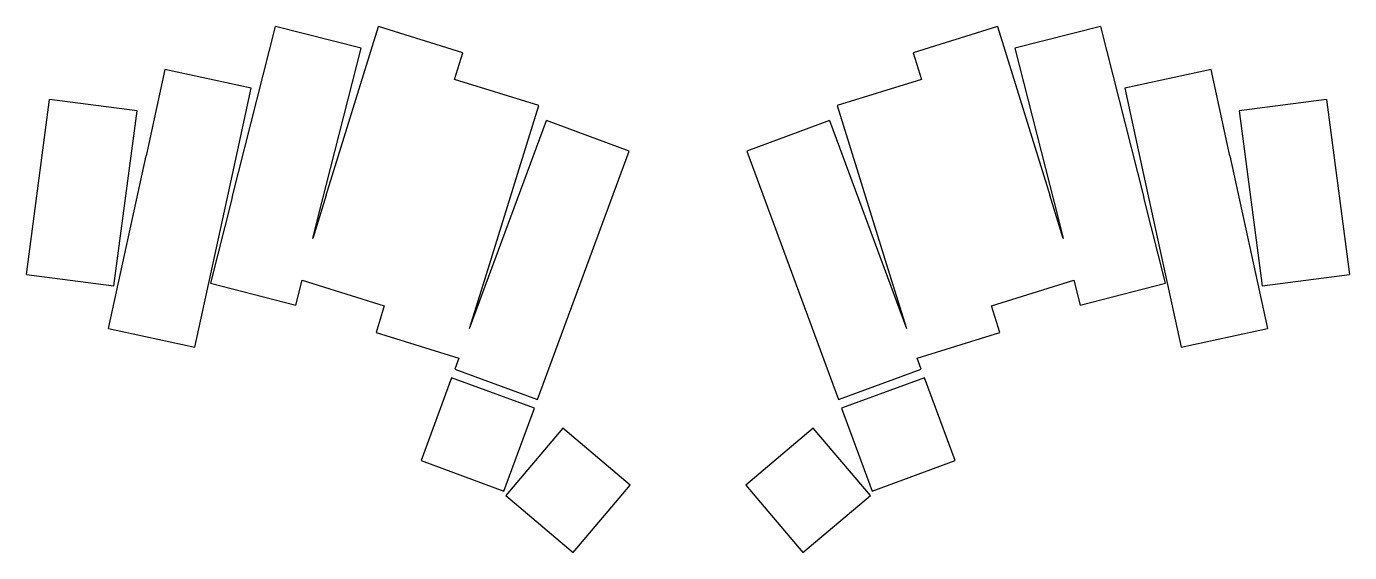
# Model space of a CAD drawing. Header units: millimetres. Extents: x -8 to 277, y -49 to 64.
import ezdxf

# ---------------------------------------------------------------- set-up
doc = ezdxf.new("R2010")
doc.units = ezdxf.units.MM

msp = doc.modelspace()

# ---------------------------------------------------------------- linework, layer by layer
for p, q in [((36.08, 27.19), (45.43, 64.02)), ((63.85, 59.34), (45.43, 64.02)), ((56.34, 27.7), (67.61, 63.99)), ((85.75, 58.36), (67.61, 63.99)), ((200.83, 63.99), (182.68, 58.36)), ((200.83, 63.99), (212.09, 27.7)), ((223, 64.02), (204.59, 59.34)), ((223, 64.02), (232.35, 27.19)), ((54.5, 22.51), (63.85, 59.34)), ((83.97, 52.63), (85.75, 58.36)), ((182.68, 58.36), (184.46, 52.63)), ((204.59, 59.34), (213.94, 22.51)), ((21.6, 54.74), (17.57, 36.17)), ((40.17, 50.71), (21.6, 54.74)), ((246.83, 54.74), (228.26, 50.71)), ((250.86, 36.17), (246.83, 54.74)), ((102.12, 46.99), (83.97, 52.63)), ((184.46, 52.63), (166.31, 46.99)), ((36.14, 32.14), (40.17, 50.71)), ((228.26, 50.71), (232.29, 32.14)), ((-8.18, 10.66), (-3.22, 48.33)), ((15.62, 45.85), (-3.22, 48.33)), ((10.66, 8.18), (15.62, 45.85)), ((90.85, 10.7), (102.12, 46.99)), ((166.31, 46.99), (177.58, 10.7)), ((271.65, 48.33), (252.82, 45.85)), ((252.82, 45.85), (257.78, 8.18)), ((271.65, 48.33), (276.61, 10.66)), ((87.22, -1), (103.74, 43.8)), ((121.57, 37.22), (103.74, 43.8)), ((164.69, 43.8), (146.86, 37.22)), ((164.69, 43.8), (181.22, -1)), ((101.84, -16.25), (121.57, 37.22)), ((146.86, 37.22), (166.59, -16.25)), ((9.51, -0.96), (17.57, 36.17)), ((250.86, 36.17), (258.93, -0.96)), ((28.08, -4.99), (36.14, 32.14)), ((232.29, 32.14), (240.36, -4.99)), ((36.08, 27.19), (31.4, 8.77)), ((56.34, 27.7), (53.45, 18.39)), ((214.99, 18.39), (212.09, 27.7)), ((237.03, 8.77), (232.35, 27.19)), ((53.45, 18.39), (54.5, 22.51)), ((213.94, 22.51), (214.99, 18.39)), ((-8.18, 10.66), (10.66, 8.18)), ((31.4, 8.77), (49.82, 4.09)), ((49.82, 4.09), (51.17, 9.41)), ((51.17, 9.41), (68.85, 3.92)), ((87.22, -1), (90.85, 10.7)), ((177.58, 10.7), (181.22, -1)), ((199.58, 3.92), (217.27, 9.41)), ((217.27, 9.41), (218.62, 4.09)), ((218.62, 4.09), (237.03, 8.77)), ((257.78, 8.18), (276.61, 10.66)), ((68.85, 3.92), (67.07, -1.81)), ((201.36, -1.81), (199.58, 3.92)), ((9.51, -0.96), (28.08, -4.99)), ((67.07, -1.81), (84.88, -7.34)), ((183.56, -7.34), (201.36, -1.81)), ((240.36, -4.99), (258.93, -0.96)), ((84.88, -7.34), (84.02, -9.68)), ((184.42, -9.68), (183.56, -7.34)), ((84.02, -9.68), (101.84, -16.25)), ((166.59, -16.25), (184.42, -9.68)), ((83.32, -11.55), (76.75, -29.38)), ((101.15, -18.13), (83.32, -11.55)), ((185.11, -11.55), (167.28, -18.13)), ((191.69, -29.38), (185.11, -11.55)), ((94.57, -35.96), (101.15, -18.13)), ((167.28, -18.13), (173.86, -35.96)), ((107.24, -22.39), (94.97, -36.89)), ((121.75, -34.66), (107.24, -22.39)), ((161.19, -22.39), (146.69, -34.66)), ((173.47, -36.89), (161.19, -22.39)), ((76.75, -29.38), (94.57, -35.96)), ((173.86, -35.96), (191.69, -29.38)), ((94.97, -36.89), (109.47, -49.17)), ((109.47, -49.17), (121.75, -34.66)), ((146.69, -34.66), (158.96, -49.17)), ((158.96, -49.17), (173.47, -36.89))]:
    msp.add_line(p, q)

doc.saveas('drawing.dxf')
